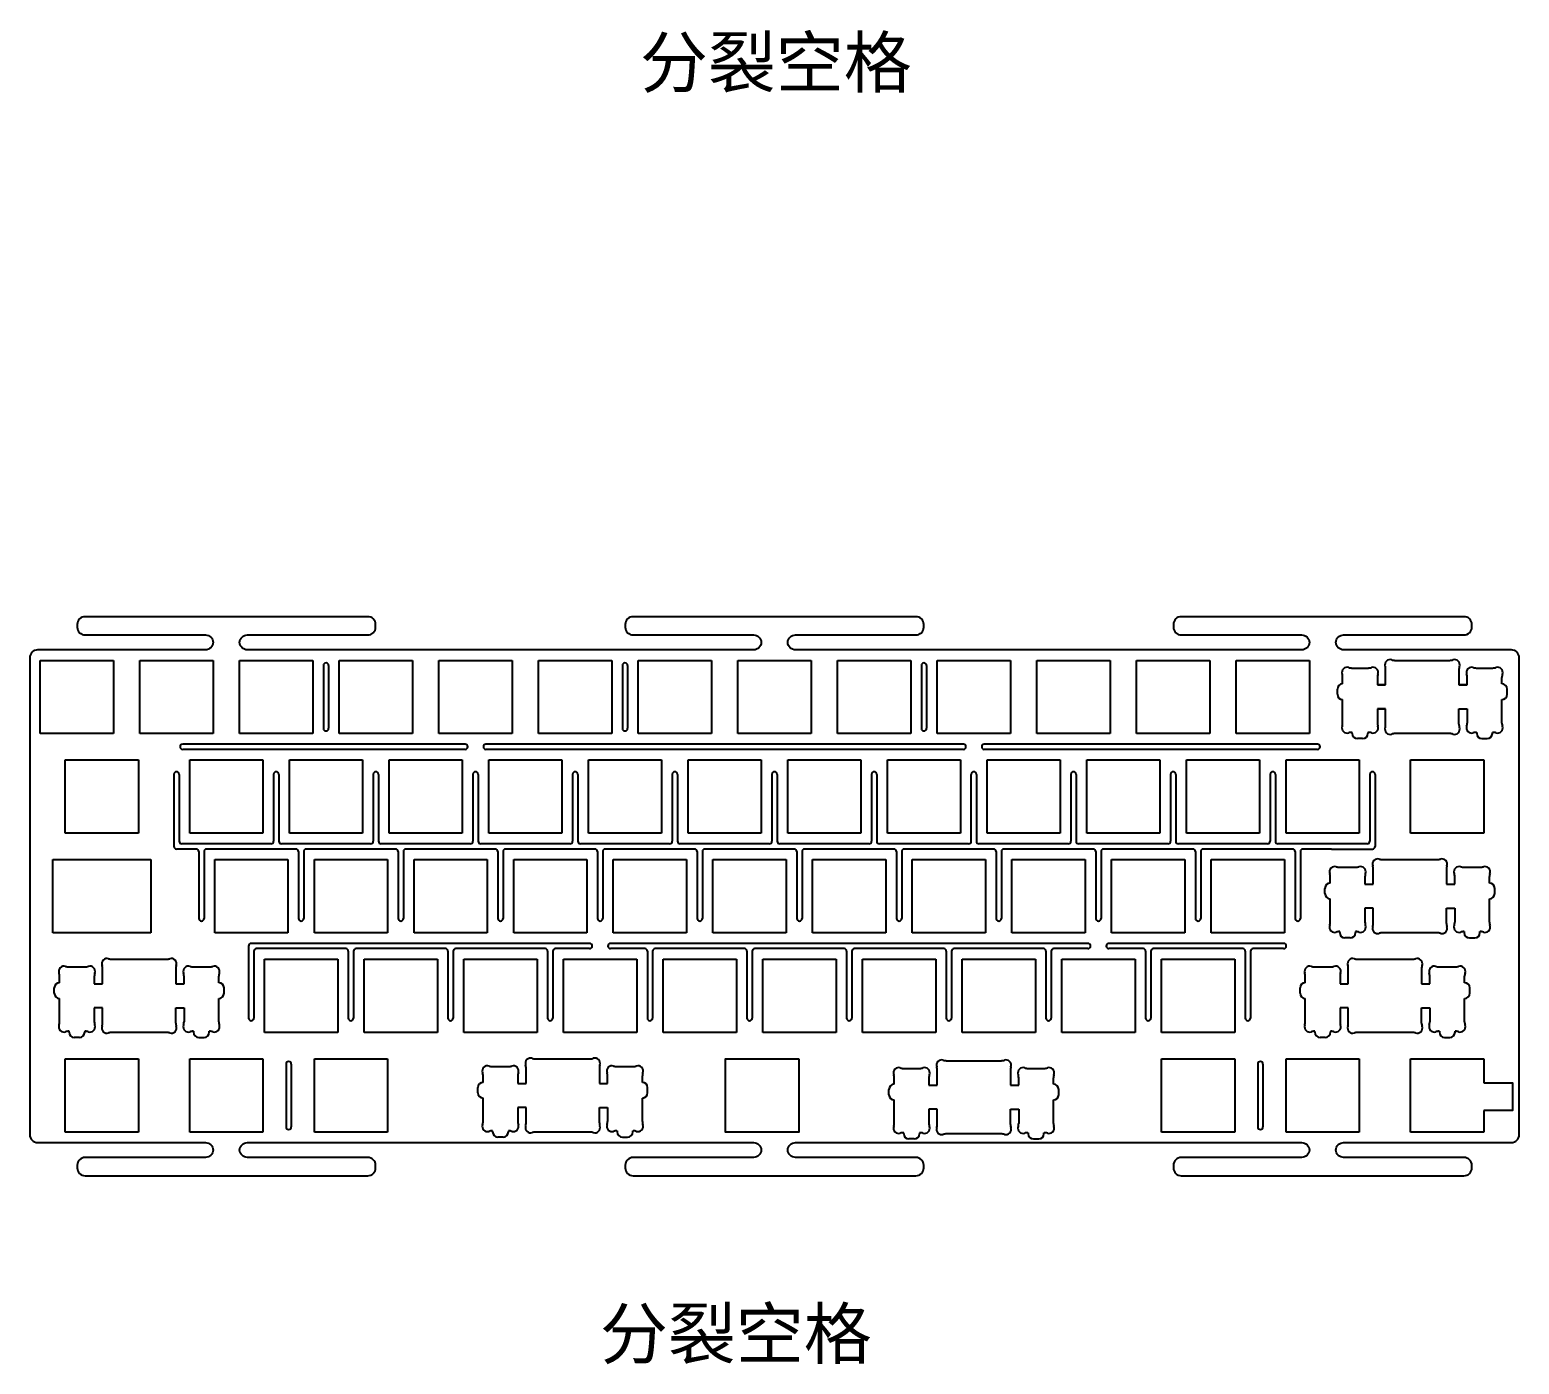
# Model space of a CAD drawing. Header units: millimetres. Extents: x 129 to 1846, y -253 to 443.
# Drawn here: x 574.4 to 859.1, y -223.2 to 31.9 of the extents above; entities that cross this region are included whole.
import ezdxf

# ---------------------------------------------------------------- set-up
doc = ezdxf.new("R2010")
doc.units = ezdxf.units.MM
doc.layers.add('BoardOutLine', color=6, linetype='Continuous', true_color=0xff00ff)
doc.layers.add('SUIT-00-06_PBL7', color=7, linetype='Continuous')
doc.layers.add('上壳', color=10, linetype='Continuous')

msp = doc.modelspace()

# ---------------------------------------------------------------- linework, layer by layer
at = {"color": 0}
for p, q in [((576.36, -88.64), (590.36, -88.64)), ((576.36, -102.64), (576.36, -88.64)), ((590.36, -88.64), (590.36, -102.64)), ((595.41, -88.64), (609.41, -88.64)), ((595.41, -102.64), (595.41, -88.64)), ((609.41, -88.64), (609.41, -102.64)), ((614.46, -88.64), (628.46, -88.64)), ((614.46, -102.64), (614.46, -88.64)), ((628.46, -88.64), (628.46, -102.64)), ((633.51, -88.64), (647.51, -88.64)), ((633.51, -102.64), (633.51, -88.64)), ((647.51, -88.64), (647.51, -102.64)), ((652.56, -88.64), (666.56, -88.64)), ((652.56, -102.64), (652.56, -88.64)), ((666.56, -88.64), (666.56, -102.64)), ((671.61, -88.64), (685.61, -88.64)), ((671.61, -102.64), (671.61, -88.64)), ((685.61, -88.64), (685.61, -102.64)), ((690.66, -88.64), (704.66, -88.64)), ((690.66, -102.64), (690.66, -88.64)), ((704.66, -88.64), (704.66, -102.64)), ((709.71, -88.64), (723.71, -88.64)), ((709.71, -102.64), (709.71, -88.64)), ((723.71, -88.64), (723.71, -102.64)), ((728.76, -88.64), (742.76, -88.64)), ((728.76, -102.64), (728.76, -88.64)), ((742.76, -88.64), (742.76, -102.64)), ((747.81, -88.64), (761.81, -88.64)), ((747.81, -102.64), (747.81, -88.64)), ((761.81, -88.64), (761.81, -102.64)), ((766.86, -88.64), (780.86, -88.64)), ((766.86, -102.64), (766.86, -88.64)), ((780.86, -88.64), (780.86, -102.64)), ((785.91, -88.64), (799.91, -88.64)), ((785.91, -102.64), (785.91, -88.64)), ((799.91, -88.64), (799.91, -102.64)), ((804.96, -88.64), (818.96, -88.64)), ((804.96, -102.64), (804.96, -88.64)), ((818.96, -88.64), (818.96, -102.64)), ((833.53, -93.34), (832.01, -93.34)), ((849.06, -93.34), (847.53, -93.34)), ((832.01, -97.94), (833.53, -97.94)), ((847.53, -97.94), (849.06, -97.94)), ((590.36, -102.64), (576.36, -102.64)), ((609.41, -102.64), (595.41, -102.64)), ((628.46, -102.64), (614.46, -102.64)), ((647.51, -102.64), (633.51, -102.64)), ((666.56, -102.64), (652.56, -102.64)), ((685.61, -102.64), (671.61, -102.64)), ((704.66, -102.64), (690.66, -102.64)), ((723.71, -102.64), (709.71, -102.64)), ((742.76, -102.64), (728.76, -102.64)), ((761.81, -102.64), (747.81, -102.64)), ((780.86, -102.64), (766.86, -102.64)), ((799.91, -102.64), (785.91, -102.64)), ((818.96, -102.64), (804.96, -102.64)), ((581.12, -107.69), (595.12, -107.69)), ((581.12, -121.69), (581.12, -107.69)), ((595.12, -107.69), (595.12, -121.69)), ((604.93, -107.69), (618.93, -107.69)), ((604.93, -121.69), (604.93, -107.69)), ((618.93, -107.69), (618.93, -121.69)), ((623.98, -107.69), (637.98, -107.69)), ((623.98, -121.69), (623.98, -107.69)), ((637.98, -107.69), (637.98, -121.69)), ((643.03, -107.69), (657.03, -107.69)), ((643.03, -121.69), (643.03, -107.69)), ((657.03, -107.69), (657.03, -121.69)), ((662.08, -107.69), (676.08, -107.69)), ((662.08, -121.69), (662.08, -107.69)), ((676.08, -107.69), (676.08, -121.69)), ((681.13, -107.69), (695.13, -107.69)), ((681.13, -121.69), (681.13, -107.69)), ((695.13, -107.69), (695.13, -121.69)), ((700.18, -107.69), (714.18, -107.69)), ((700.18, -121.69), (700.18, -107.69)), ((714.18, -107.69), (714.18, -121.69)), ((719.23, -107.69), (733.23, -107.69)), ((719.23, -121.69), (719.23, -107.69)), ((733.23, -107.69), (733.23, -121.69)), ((738.28, -107.69), (752.28, -107.69)), ((738.28, -121.69), (738.28, -107.69)), ((752.28, -107.69), (752.28, -121.69)), ((757.33, -107.69), (771.33, -107.69)), ((757.33, -121.69), (757.33, -107.69)), ((771.33, -107.69), (771.33, -121.69)), ((776.38, -107.69), (790.38, -107.69)), ((776.38, -121.69), (776.38, -107.69)), ((790.38, -107.69), (790.38, -121.69)), ((795.43, -107.69), (809.43, -107.69)), ((795.43, -121.69), (795.43, -107.69)), ((809.43, -107.69), (809.43, -121.69)), ((814.48, -107.69), (828.48, -107.69)), ((814.48, -121.69), (814.48, -107.69)), ((828.48, -107.69), (828.48, -121.69)), ((838.3, -107.69), (852.3, -107.69)), ((838.3, -121.69), (838.3, -107.69)), ((852.3, -107.69), (852.3, -121.69)), ((595.12, -121.69), (581.12, -121.69)), ((618.93, -121.69), (604.93, -121.69)), ((637.98, -121.69), (623.98, -121.69)), ((657.03, -121.69), (643.03, -121.69)), ((676.08, -121.69), (662.08, -121.69)), ((695.13, -121.69), (681.13, -121.69)), ((714.18, -121.69), (700.18, -121.69)), ((733.23, -121.69), (719.23, -121.69)), ((752.28, -121.69), (738.28, -121.69)), ((771.33, -121.69), (757.33, -121.69)), ((790.38, -121.69), (776.38, -121.69)), ((809.43, -121.69), (795.43, -121.69)), ((828.48, -121.69), (814.48, -121.69)), ((852.3, -121.69), (838.3, -121.69)), ((609.7, -126.74), (623.69, -126.74)), ((609.7, -140.74), (609.7, -126.74)), ((623.69, -126.74), (623.69, -140.74)), ((628.75, -126.74), (642.74, -126.74)), ((628.75, -140.74), (628.75, -126.74)), ((642.74, -126.74), (642.74, -140.74)), ((647.8, -126.74), (661.79, -126.74)), ((647.8, -140.74), (647.8, -126.74)), ((661.79, -126.74), (661.79, -140.74)), ((666.85, -126.74), (680.85, -126.74)), ((666.85, -140.74), (666.85, -126.74)), ((680.85, -126.74), (680.85, -140.74)), ((685.9, -126.74), (699.9, -126.74)), ((685.9, -140.74), (685.9, -126.74)), ((699.9, -126.74), (699.9, -140.74)), ((704.95, -126.74), (718.95, -126.74)), ((704.95, -140.74), (704.95, -126.74)), ((718.95, -126.74), (718.95, -140.74)), ((724, -126.74), (738, -126.74)), ((724, -140.74), (724, -126.74)), ((738, -126.74), (738, -140.74)), ((743.05, -126.74), (757.05, -126.74)), ((743.05, -140.74), (743.05, -126.74)), ((757.05, -126.74), (757.05, -140.74)), ((762.1, -126.74), (776.1, -126.74)), ((762.1, -140.74), (762.1, -126.74)), ((776.1, -126.74), (776.1, -140.74)), ((781.15, -126.74), (795.15, -126.74)), ((781.15, -140.74), (781.15, -126.74)), ((795.15, -126.74), (795.15, -140.74)), ((800.2, -126.74), (814.2, -126.74)), ((800.2, -140.74), (800.2, -126.74)), ((814.2, -126.74), (814.2, -140.74)), ((623.69, -140.74), (609.7, -140.74)), ((642.74, -140.74), (628.75, -140.74)), ((661.79, -140.74), (647.8, -140.74)), ((680.85, -140.74), (666.85, -140.74)), ((699.9, -140.74), (685.9, -140.74)), ((718.95, -140.74), (704.95, -140.74)), ((738, -140.74), (724, -140.74)), ((757.05, -140.74), (743.05, -140.74)), ((776.1, -140.74), (762.1, -140.74)), ((795.15, -140.74), (781.15, -140.74)), ((814.2, -140.74), (800.2, -140.74)), ((619.22, -145.79), (633.22, -145.79)), ((619.22, -159.79), (619.22, -145.79)), ((633.22, -145.79), (633.22, -159.79)), ((638.27, -145.79), (652.27, -145.79)), ((638.27, -159.79), (638.27, -145.79)), ((652.27, -145.79), (652.27, -159.79)), ((657.32, -145.79), (671.32, -145.79)), ((657.32, -159.79), (657.32, -145.79)), ((671.32, -145.79), (671.32, -159.79)), ((676.37, -145.79), (690.37, -145.79)), ((676.37, -159.79), (676.37, -145.79)), ((690.37, -145.79), (690.37, -159.79)), ((695.42, -145.79), (709.42, -145.79)), ((695.42, -159.79), (695.42, -145.79)), ((709.42, -145.79), (709.42, -159.79)), ((714.47, -145.79), (728.47, -145.79)), ((714.47, -159.79), (714.47, -145.79)), ((728.47, -145.79), (728.47, -159.79)), ((733.52, -145.79), (747.52, -145.79)), ((733.52, -159.79), (733.52, -145.79)), ((747.52, -145.79), (747.52, -159.79)), ((752.57, -145.79), (766.57, -145.79)), ((752.57, -159.79), (752.57, -145.79)), ((766.57, -145.79), (766.57, -159.79)), ((771.62, -145.79), (785.62, -145.79)), ((771.62, -159.79), (771.62, -145.79)), ((785.62, -145.79), (785.62, -159.79)), ((790.67, -145.79), (804.67, -145.79)), ((790.67, -159.79), (790.67, -145.79)), ((804.67, -145.79), (804.67, -159.79)), ((633.22, -159.79), (619.22, -159.79)), ((652.27, -159.79), (638.27, -159.79)), ((671.32, -159.79), (657.32, -159.79)), ((690.37, -159.79), (676.37, -159.79)), ((709.42, -159.79), (695.42, -159.79)), ((728.47, -159.79), (714.47, -159.79)), ((747.52, -159.79), (733.52, -159.79)), ((766.57, -159.79), (752.57, -159.79)), ((785.62, -159.79), (771.62, -159.79)), ((804.67, -159.79), (790.67, -159.79)), ((581.12, -164.84), (595.12, -164.84)), ((581.12, -178.84), (581.12, -164.84)), ((595.12, -164.84), (595.12, -178.84)), ((604.93, -164.84), (618.93, -164.84)), ((604.93, -178.84), (604.93, -164.84)), ((618.93, -164.84), (618.93, -178.84)), ((628.75, -164.84), (642.74, -164.84)), ((628.75, -178.84), (628.75, -164.84)), ((642.74, -164.84), (642.74, -178.84)), ((790.67, -164.84), (804.67, -164.84)), ((790.67, -178.84), (790.67, -164.84)), ((804.67, -164.84), (804.67, -178.84)), ((814.48, -164.84), (828.48, -164.84)), ((814.48, -178.84), (814.48, -164.84)), ((828.48, -164.84), (828.48, -178.84)), ((838.3, -178.84), (838.3, -164.84)), ((838.3, -164.84), (852.3, -164.84)), ((852.3, -164.84), (852.3, -169.4)), ((852.3, -174.71), (852.3, -178.84)), ((595.12, -178.84), (581.12, -178.84)), ((618.93, -178.84), (604.93, -178.84)), ((642.74, -178.84), (628.75, -178.84)), ((804.67, -178.84), (790.67, -178.84)), ((828.48, -178.84), (814.48, -178.84)), ((852.3, -178.84), (838.3, -178.84))]:
    msp.add_line(p, q, dxfattribs=at)
at = {"linetype": 'Continuous'}
msp.add_lwpolyline([(574.36, -133.74), (574.36, -178.84), (574.36, -179.34, 0.414214), (575.86, -180.84), (607.92, -180.84, -0.399638), (609.42, -182.27, -0.399638), (607.92, -183.69), (584.92, -183.69, 0.414214), (583.42, -185.19), (583.42, -185.69, 0.414214), (584.92, -187.19), (611.94, -187.19), (638.96, -187.19, 0.414214), (640.46, -185.69), (640.46, -185.19, 0.414214), (638.96, -183.69), (615.96, -183.69, -0.399638), (614.46, -182.27, -0.399638), (615.96, -180.84), (712.69, -180.84, -0.399638), (714.19, -182.27, -0.399638), (712.69, -183.69), (689.69, -183.69, 0.414214), (688.19, -185.19), (688.19, -185.69, 0.414214), (689.69, -187.19), (716.71, -187.19), (743.73, -187.19, 0.414214), (745.23, -185.69), (745.23, -185.19, 0.414214), (743.73, -183.69), (720.73, -183.69, -0.399638), (719.23, -182.27, -0.399638), (720.73, -180.84), (817.46, -180.84, -0.399638), (818.96, -182.27, -0.399638), (817.46, -183.69), (794.46, -183.69, 0.414214), (792.96, -185.19), (792.96, -185.69, 0.414214), (794.46, -187.19), (821.48, -187.19), (848.5, -187.19, 0.414214), (850, -185.69), (850, -185.19, 0.414214), (848.5, -183.69), (825.5, -183.69, -0.399638), (824, -182.27, -0.399638), (825.5, -180.84), (857.56, -180.84, 0.414214), (859.06, -179.34), (859.06, -133.74), (859.06, -88.14, 0.414214), (857.56, -86.64), (825.5, -86.64, -0.399638), (824, -85.22, -0.399638), (825.5, -83.79), (848.5, -83.79, 0.414214), (850, -82.29), (850, -81.79, 0.414214), (848.5, -80.29), (821.48, -80.29), (794.46, -80.29, 0.414214), (792.96, -81.79), (792.96, -82.29, 0.414214), (794.46, -83.79), (817.46, -83.79, -0.399638), (818.96, -85.22, -0.399638), (817.46, -86.64), (720.73, -86.64, -0.399638), (719.23, -85.22, -0.399638), (720.73, -83.79), (743.73, -83.79, 0.414214), (745.23, -82.29), (745.23, -81.79, 0.414214), (743.73, -80.29), (716.71, -80.29), (689.69, -80.29, 0.414214), (688.19, -81.79), (688.19, -82.29, 0.414214), (689.69, -83.79), (712.69, -83.79, -0.399638), (714.19, -85.22, -0.399638), (712.69, -86.64), (615.96, -86.64, -0.399638), (614.46, -85.22, -0.399638), (615.96, -83.79), (638.96, -83.79, 0.414214), (640.46, -82.29), (640.46, -81.79, 0.414214), (638.96, -80.29), (611.94, -80.29), (584.92, -80.29, 0.414214), (583.42, -81.79), (583.42, -82.29, 0.414214), (584.92, -83.79), (607.92, -83.79, -0.399638), (609.42, -85.22, -0.399638), (607.92, -86.64), (575.86, -86.64, 0.414214), (574.36, -88.14), (574.36, -88.64)], format="xyb", close=True, dxfattribs=at)
at = {"color": 0}
msp.add_lwpolyline([(721.33, -164.84), (721.33, -178.84), (707.33, -178.84), (707.33, -164.84)], close=True, dxfattribs=at)
msp.add_lwpolyline([(852.3, -169.4), (857.79, -169.4), (857.79, -174.71), (852.3, -174.71)])
at = {"layer": 'BoardOutLine'}
for p, q in [((630.48, -89.64), (630.48, -101.64)), ((631.48, -89.64), (631.48, -101.64)), ((687.63, -89.64), (687.63, -101.64)), ((688.63, -89.64), (688.63, -101.64)), ((744.78, -89.64), (744.78, -101.64)), ((745.78, -89.64), (745.78, -101.64)), ((623.34, -165.84), (623.34, -177.84)), ((624.34, -165.84), (624.34, -177.84)), ((809.08, -165.84), (809.08, -177.84)), ((810.08, -165.84), (810.08, -177.84))]:
    msp.add_line(p, q, dxfattribs=at)
for centre, start, end in [((630.98, -89.64), 0, 180), ((688.13, -89.64), 0, 180), ((745.28, -89.64), 0, 180), ((630.98, -101.64), 180, 0), ((688.13, -101.64), 180, 0), ((745.28, -101.64), 180, 0), ((623.84, -165.84), 0, 180), ((809.58, -165.84), 0, 180), ((623.84, -177.84), 180, 0), ((809.58, -177.84), 180, 0)]:
    msp.add_arc(centre, 0.5, start, end, dxfattribs=at)
at = {"layer": 'SUIT-00-06_PBL7', "color": 7, "linetype": 'Continuous'}
for p, q in [((578.74, -140.74), (578.74, -126.74)), ((578.74, -126.74), (597.5, -126.74)), ((597.5, -126.74), (597.5, -140.74)), ((597.5, -140.74), (578.74, -140.74))]:
    msp.add_line(p, q, dxfattribs=at)
at = {"layer": '上壳'}
for p, q in [((827.09, -90.11), (830.18, -90.11)), ((833.53, -93.34), (833.53, -90.42)), ((835.31, -88.64), (845.75, -88.64)), ((847.53, -90.42), (847.53, -93.34)), ((850.89, -90.11), (853.98, -90.11)), ((825.31, -93.14), (825.31, -91.89)), ((831.96, -91.89), (831.96, -93.34)), ((831.96, -93.34), (833.53, -93.34)), ((847.53, -93.34), (849.11, -93.34)), ((849.11, -93.34), (849.11, -91.89)), ((855.76, -93.14), (855.76, -91.89)), ((824.31, -95.14), (824.31, -94.14)), ((825.31, -100.63), (825.31, -96.14)), ((855.76, -100.63), (855.76, -96.14)), ((856.76, -95.14), (856.76, -94.14)), ((833.53, -97.94), (831.96, -97.94)), ((831.96, -97.94), (831.96, -100.63)), ((833.53, -100.86), (833.53, -97.94)), ((847.53, -100.86), (847.53, -97.94)), ((847.53, -97.94), (849.11, -97.94)), ((849.11, -97.94), (849.11, -100.63)), ((827.13, -102.41), (827.09, -102.41)), ((827.13, -102.61), (827.13, -102.41)), ((830.18, -102.41), (830.13, -102.41)), ((830.13, -102.41), (830.13, -102.61)), ((850.89, -102.41), (850.93, -102.41)), ((850.93, -102.41), (850.93, -102.61)), ((853.93, -102.61), (853.93, -102.41)), ((853.93, -102.41), (853.98, -102.41)), ((657.56, -104.67), (603.58, -104.67)), ((658.06, -105.17), (658.06, -105.17)), ((661.06, -105.17), (661.06, -105.17)), ((752.81, -104.67), (661.56, -104.67)), ((753.31, -105.17), (753.31, -105.17)), ((756.31, -105.17), (756.31, -105.17)), ((820.48, -104.67), (756.81, -104.67)), ((829.13, -103.61), (828.13, -103.61)), ((845.75, -102.64), (835.31, -102.64)), ((851.93, -103.61), (852.93, -103.61)), ((657.56, -105.67), (603.58, -105.67)), ((752.81, -105.67), (661.56, -105.67)), ((820.48, -105.67), (756.81, -105.67)), ((601.91, -110.44), (601.91, -124.22)), ((602.91, -110.44), (602.91, -123.22)), ((620.96, -110.44), (620.96, -123.22)), ((621.96, -110.44), (621.96, -123.22)), ((640.01, -110.44), (640.01, -123.22)), ((641.01, -110.44), (641.01, -123.22)), ((659.06, -110.44), (659.06, -123.22)), ((660.06, -110.44), (660.06, -123.22)), ((678.11, -110.44), (678.11, -123.22)), ((679.11, -110.44), (679.11, -123.22)), ((697.16, -110.44), (697.16, -123.22)), ((698.16, -110.44), (698.16, -123.22)), ((716.21, -110.44), (716.21, -123.22)), ((717.21, -110.44), (717.21, -123.22)), ((735.26, -110.44), (735.26, -123.22)), ((736.26, -110.44), (736.26, -123.22)), ((754.31, -123.22), (754.31, -110.44)), ((755.31, -110.44), (755.31, -123.22)), ((773.36, -110.44), (773.36, -123.22)), ((774.36, -110.44), (774.36, -123.22)), ((792.41, -110.44), (792.41, -123.22)), ((793.41, -110.44), (793.41, -123.22)), ((811.46, -110.44), (811.46, -123.22)), ((812.46, -110.44), (812.46, -123.22)), ((830.51, -110.44), (830.51, -123.22)), ((831.51, -110.44), (831.51, -124.22)), ((606.17, -124.72), (602.41, -124.72)), ((620.46, -123.72), (603.41, -123.72)), ((606.67, -125.22), (606.67, -137.99)), ((607.67, -125.22), (607.67, -137.99)), ((625.22, -124.72), (608.17, -124.72)), ((639.51, -123.72), (622.46, -123.72)), ((625.72, -125.22), (625.72, -137.99)), ((626.72, -125.22), (626.72, -137.99)), ((644.27, -124.72), (627.22, -124.72)), ((658.56, -123.72), (641.51, -123.72)), ((644.77, -125.22), (644.77, -137.99)), ((645.77, -125.22), (645.77, -137.99)), ((663.32, -124.72), (646.27, -124.72)), ((677.61, -123.72), (660.56, -123.72)), ((663.82, -125.22), (663.82, -137.99)), ((664.82, -125.22), (664.82, -137.99)), ((682.37, -124.72), (665.32, -124.72)), ((696.66, -123.72), (679.61, -123.72)), ((682.87, -125.22), (682.87, -137.99)), ((683.87, -125.22), (683.87, -137.99)), ((701.42, -124.72), (684.37, -124.72)), ((715.71, -123.72), (698.66, -123.72)), ((701.92, -125.22), (701.92, -137.99)), ((702.92, -125.22), (702.92, -137.99)), ((720.47, -124.72), (703.42, -124.72)), ((734.76, -123.72), (717.71, -123.72)), ((720.97, -125.22), (720.97, -137.99)), ((721.97, -125.22), (721.97, -137.99)), ((739.52, -124.72), (722.47, -124.72)), ((753.81, -123.72), (736.76, -123.72)), ((740.02, -125.22), (740.02, -137.99)), ((741.02, -125.22), (741.02, -137.99)), ((758.57, -124.72), (741.52, -124.72)), ((772.86, -123.72), (755.81, -123.72)), ((759.07, -125.22), (759.07, -137.99)), ((760.07, -125.22), (760.07, -137.99)), ((777.62, -124.72), (760.57, -124.72)), ((791.91, -123.72), (774.86, -123.72)), ((778.12, -125.22), (778.12, -137.99)), ((779.12, -125.22), (779.12, -137.99)), ((796.67, -124.72), (779.62, -124.72)), ((810.96, -123.72), (793.91, -123.72)), ((797.17, -125.22), (797.17, -137.99)), ((798.17, -125.22), (798.17, -137.99)), ((815.72, -124.72), (798.67, -124.72)), ((830.01, -123.72), (812.96, -123.72)), ((816.22, -125.22), (816.22, -137.99)), ((817.22, -125.22), (817.22, -137.99)), ((823.16, -124.72), (817.72, -124.72)), ((823.16, -124.72), (824.4, -124.72)), ((824.4, -124.72), (831.01, -124.72)), ((831.01, -124.72), (831.01, -124.72)), ((832.93, -126.74), (843.37, -126.74)), ((822.93, -131.24), (822.93, -129.99)), ((824.71, -128.21), (827.8, -128.21)), ((829.58, -129.99), (829.58, -131.44)), ((831.15, -131.44), (831.15, -128.52)), ((845.15, -128.52), (845.15, -131.44)), ((846.73, -131.44), (846.73, -129.99)), ((848.51, -128.21), (851.6, -128.21)), ((853.38, -131.24), (853.38, -129.99)), ((821.93, -133.24), (821.93, -132.24)), ((829.58, -131.44), (831.15, -131.44)), ((845.15, -131.44), (846.73, -131.44)), ((854.38, -133.24), (854.38, -132.24)), ((822.93, -138.73), (822.93, -134.24)), ((831.15, -136.04), (829.58, -136.04)), ((829.58, -136.04), (829.58, -138.73)), ((831.15, -138.96), (831.15, -136.04)), ((845.15, -138.96), (845.15, -136.04)), ((845.15, -136.04), (846.73, -136.04)), ((846.73, -136.04), (846.73, -138.73)), ((853.38, -138.73), (853.38, -134.24)), ((824.75, -140.51), (824.71, -140.51)), ((824.75, -140.71), (824.75, -140.51)), ((826.75, -141.71), (825.75, -141.71)), ((827.8, -140.51), (827.75, -140.51)), ((827.75, -140.51), (827.75, -140.71)), ((843.37, -140.74), (832.93, -140.74)), ((848.51, -140.51), (848.55, -140.51)), ((848.55, -140.51), (848.55, -140.71)), ((849.55, -141.71), (850.55, -141.71)), ((851.55, -140.71), (851.55, -140.51)), ((851.55, -140.51), (851.6, -140.51)), ((616.19, -143.27), (616.19, -157.04)), ((681.37, -142.77), (616.69, -142.77)), ((617.19, -144.27), (617.19, -157.04)), ((634.74, -143.77), (617.69, -143.77)), ((635.24, -144.27), (635.24, -157.04)), ((636.24, -144.27), (636.24, -157.04)), ((653.79, -143.77), (636.74, -143.77)), ((654.29, -144.27), (654.29, -157.04)), ((655.29, -144.27), (655.29, -157.04)), ((672.84, -143.77), (655.79, -143.77)), ((673.34, -144.27), (673.34, -157.04)), ((674.34, -144.27), (674.34, -157.04)), ((681.37, -143.77), (674.84, -143.77)), ((681.87, -143.27), (681.87, -143.27)), ((684.87, -143.27), (684.87, -143.27)), ((776.62, -142.77), (685.37, -142.77)), ((691.9, -143.77), (685.37, -143.77)), ((692.4, -144.27), (692.4, -157.04)), ((693.4, -144.27), (693.4, -157.04)), ((710.95, -143.77), (693.9, -143.77)), ((711.45, -144.27), (711.45, -157.04)), ((712.45, -144.27), (712.45, -157.04)), ((730, -143.77), (712.95, -143.77)), ((730.5, -144.27), (730.5, -157.04)), ((731.5, -144.27), (731.5, -157.04)), ((749.05, -143.77), (732, -143.77)), ((749.55, -144.27), (749.55, -157.04)), ((750.55, -144.27), (750.55, -157.04)), ((768.1, -143.77), (751.05, -143.77)), ((768.6, -144.27), (768.6, -157.04)), ((769.6, -144.27), (769.6, -157.04)), ((776.62, -143.77), (770.1, -143.77)), ((777.12, -143.27), (777.12, -143.27)), ((780.12, -143.27), (780.12, -143.27)), ((814.03, -142.77), (780.62, -142.77)), ((787.15, -143.77), (780.62, -143.77)), ((787.65, -144.27), (787.65, -157.04)), ((788.65, -144.27), (788.65, -157.04)), ((806.2, -143.77), (789.15, -143.77)), ((806.7, -144.27), (806.7, -157.04)), ((807.7, -144.27), (807.7, -157.04)), ((814.03, -143.77), (808.2, -143.77)), ((581.82, -147.26), (584.91, -147.26)), ((588.26, -150.49), (588.26, -147.57)), ((590.04, -145.79), (600.48, -145.79)), ((602.26, -147.57), (602.26, -150.49)), ((605.62, -147.26), (608.71, -147.26)), ((819.94, -147.26), (823.03, -147.26)), ((826.39, -150.49), (826.39, -147.57)), ((828.17, -145.79), (838.61, -145.79)), ((840.39, -147.57), (840.39, -150.49)), ((843.74, -147.26), (846.83, -147.26)), ((580.04, -150.29), (580.04, -149.04)), ((586.69, -149.04), (586.69, -150.49)), ((586.69, -150.49), (588.26, -150.49)), ((602.26, -150.49), (603.84, -150.49)), ((603.84, -150.49), (603.84, -149.04)), ((610.49, -150.29), (610.49, -149.04)), ((818.16, -150.29), (818.16, -149.04)), ((824.81, -149.04), (824.81, -150.49)), ((824.81, -150.49), (826.39, -150.49)), ((840.39, -150.49), (841.96, -150.49)), ((841.96, -150.49), (841.96, -149.04)), ((848.61, -150.29), (848.61, -149.04)), ((579.04, -152.29), (579.04, -151.29)), ((580.04, -157.78), (580.04, -153.29)), ((610.49, -157.78), (610.49, -153.29)), ((611.49, -152.29), (611.49, -151.29)), ((817.16, -152.29), (817.16, -151.29)), ((818.16, -157.78), (818.16, -153.29)), ((848.61, -157.78), (848.61, -153.29)), ((849.61, -152.29), (849.61, -151.29)), ((588.26, -155.09), (586.69, -155.09)), ((586.69, -155.09), (586.69, -157.78)), ((588.26, -158.01), (588.26, -155.09)), ((602.26, -158.01), (602.26, -155.09)), ((602.26, -155.09), (603.84, -155.09)), ((603.84, -155.09), (603.84, -157.78)), ((826.39, -155.09), (824.81, -155.09)), ((824.81, -155.09), (824.81, -157.78)), ((826.39, -158.01), (826.39, -155.09)), ((840.39, -158.01), (840.39, -155.09)), ((840.39, -155.09), (841.96, -155.09)), ((841.96, -155.09), (841.96, -157.78)), ((581.86, -159.56), (581.82, -159.56)), ((581.86, -159.76), (581.86, -159.56)), ((583.86, -160.76), (582.86, -160.76)), ((584.91, -159.56), (584.86, -159.56)), ((584.86, -159.56), (584.86, -159.76)), ((600.48, -159.79), (590.04, -159.79)), ((605.62, -159.56), (605.66, -159.56)), ((605.66, -159.56), (605.66, -159.76)), ((606.66, -160.76), (607.66, -160.76)), ((608.66, -159.76), (608.66, -159.56)), ((608.66, -159.56), (608.71, -159.56)), ((819.99, -159.56), (819.94, -159.56)), ((819.99, -159.76), (819.99, -159.56)), ((821.99, -160.76), (820.99, -160.76)), ((823.03, -159.56), (822.99, -159.56)), ((822.99, -159.56), (822.99, -159.76)), ((838.61, -159.79), (828.17, -159.79)), ((843.74, -159.56), (843.79, -159.56)), ((843.79, -159.56), (843.79, -159.76)), ((844.79, -160.76), (845.79, -160.76)), ((846.79, -159.76), (846.79, -159.56)), ((846.79, -159.56), (846.83, -159.56)), ((671.01, -164.84), (681.45, -164.84)), ((662.78, -166.31), (665.87, -166.31)), ((669.23, -169.54), (669.23, -166.62)), ((683.23, -166.62), (683.23, -169.54)), ((686.58, -166.31), (689.67, -166.31)), ((741.36, -166.66), (744.45, -166.66)), ((747.81, -169.89), (747.81, -166.97)), ((749.59, -165.19), (760.03, -165.19)), ((761.81, -166.97), (761.81, -169.89)), ((765.16, -166.66), (768.25, -166.66)), ((660, -171.34), (660, -170.34)), ((661, -169.34), (661, -168.09)), ((667.65, -168.09), (667.65, -169.54)), ((667.65, -169.54), (669.23, -169.54)), ((683.23, -169.54), (684.8, -169.54)), ((684.8, -169.54), (684.8, -168.09)), ((691.45, -169.34), (691.45, -168.09)), ((692.45, -171.34), (692.45, -170.34)), ((738.58, -171.69), (738.58, -170.69)), ((739.58, -169.69), (739.58, -168.44)), ((746.23, -168.44), (746.23, -169.89)), ((746.23, -169.89), (747.81, -169.89)), ((761.81, -169.89), (763.38, -169.89)), ((763.38, -169.89), (763.38, -168.44)), ((770.03, -169.69), (770.03, -168.44)), ((771.03, -171.69), (771.03, -170.69)), ((661, -176.83), (661, -172.34)), ((691.45, -176.83), (691.45, -172.34)), ((739.58, -177.18), (739.58, -172.69)), ((770.03, -177.18), (770.03, -172.69)), ((669.23, -174.14), (667.65, -174.14)), ((667.65, -174.14), (667.65, -176.83)), ((669.23, -177.06), (669.23, -174.14)), ((683.23, -177.06), (683.23, -174.14)), ((683.23, -174.14), (684.8, -174.14)), ((684.8, -174.14), (684.8, -176.83)), ((747.81, -174.49), (746.23, -174.49)), ((746.23, -174.49), (746.23, -177.18)), ((747.81, -177.41), (747.81, -174.49)), ((761.81, -177.41), (761.81, -174.49)), ((761.81, -174.49), (763.38, -174.49)), ((763.38, -174.49), (763.38, -177.18)), ((662.83, -178.61), (662.78, -178.61)), ((662.83, -178.81), (662.83, -178.61)), ((665.87, -178.61), (665.83, -178.61)), ((665.83, -178.61), (665.83, -178.81)), ((681.45, -178.84), (671.01, -178.84)), ((686.58, -178.61), (686.63, -178.61)), ((686.63, -178.61), (686.63, -178.81)), ((689.63, -178.81), (689.63, -178.61)), ((689.63, -178.61), (689.67, -178.61)), ((741.41, -178.96), (741.36, -178.96)), ((741.41, -179.16), (741.41, -178.96)), ((744.45, -178.96), (744.41, -178.96)), ((744.41, -178.96), (744.41, -179.16)), ((760.03, -179.19), (749.59, -179.19)), ((765.16, -178.96), (765.21, -178.96)), ((765.21, -178.96), (765.21, -179.16)), ((768.21, -179.16), (768.21, -178.96)), ((768.21, -178.96), (768.25, -178.96)), ((664.83, -179.81), (663.83, -179.81)), ((687.63, -179.81), (688.63, -179.81)), ((743.41, -180.16), (742.41, -180.16)), ((766.21, -180.16), (767.21, -180.16))]:
    msp.add_line(p, q, dxfattribs=at)
for centre, radius, start, end in [((826.16, -90.97), 1, 72.0237, 197.9763), ((827.09, -88.11), 2, 252.0237, 270), ((830.18, -88.11), 2, 270, 287.9763), ((831.1, -90.97), 1, 342.0237, 107.9763), ((834.39, -89.5), 1, 72.0237, 197.9763), ((831.53, -90.42), 2, 360, 17.9763), ((835.31, -86.64), 2, 252.0237, 270), ((845.75, -86.64), 2, 270, 287.9763), ((846.68, -89.5), 1, 342.0237, 107.9763), ((849.53, -90.42), 2, 162.0237, 180), ((849.96, -90.97), 1, 72.0237, 197.9763), ((850.89, -88.11), 2, 252.0237, 270), ((853.98, -88.11), 2, 270, 287.9763), ((854.9, -90.97), 1, 342.0237, 107.9763), ((825.31, -94.14), 1, 90, 180), ((823.31, -91.89), 2, 0, 17.9763), ((833.96, -91.89), 2, 162.0237, 180), ((847.11, -91.89), 2, 0, 17.9763), ((857.76, -91.89), 2, 162.0237, 180), ((855.76, -94.14), 1, 0, 90), ((825.31, -95.14), 1, 180, 270), ((855.76, -95.14), 1, 270, 360), ((826.16, -101.56), 1, 162.0237, 287.9763), ((823.31, -100.63), 2, 342.0237, 360), ((827.09, -104.41), 2, 90, 107.9763), ((830.18, -104.41), 2, 72.0237, 90), ((831.1, -101.56), 1, 252.0237, 17.9763), ((833.96, -100.63), 2, 180, 197.9763), ((834.39, -101.79), 1, 162.0237, 287.9763), ((831.53, -100.86), 2, 342.0237, 360), ((846.68, -101.79), 1, 252.0237, 17.9763), ((849.53, -100.86), 2, 180, 197.9763), ((849.96, -101.56), 1, 162.0237, 287.9763), ((847.11, -100.63), 2, 342.0237, 0), ((850.89, -104.41), 2, 90, 107.9763), ((853.98, -104.41), 2, 72.0237, 90), ((854.9, -101.56), 1, 252.0237, 17.9763), ((857.76, -100.63), 2, 180, 197.9763), ((603.58, -105.17), 0.5, 90, 270), ((657.56, -105.17), 0.5, 270, 89.7719), ((661.56, -105.17), 0.5, 90, 269.8631), ((752.81, -105.17), 0.5, 270, 89.7719), ((756.81, -105.17), 0.5, 90, 269.8631), ((820.48, -105.17), 0.5, 270, 90), ((828.13, -102.61), 1, 180, 270), ((829.13, -102.61), 1, 270, 0), ((835.31, -104.64), 2, 90, 107.9763), ((845.75, -104.64), 2, 72.0237, 90), ((851.93, -102.61), 1, 180, 270), ((852.93, -102.61), 1, 270, 0), ((602.41, -110.44), 0.5, 0, 180), ((621.46, -110.44), 0.5, 0, 180), ((640.51, -110.44), 0.5, 0, 180), ((659.56, -110.44), 0.5, 0, 180), ((678.61, -110.44), 0.5, 0, 180), ((697.66, -110.44), 0.5, 0, 180), ((716.71, -110.44), 0.5, 0, 180), ((735.76, -110.44), 0.5, 0, 180), ((754.81, -110.44), 0.5, 0, 180), ((773.86, -110.44), 0.5, 0, 180), ((792.91, -110.44), 0.5, 0, 180), ((811.96, -110.44), 0.5, 0, 180), ((831.01, -110.44), 0.5, 0, 180), ((602.41, -124.22), 0.5, 180, 270), ((603.41, -123.22), 0.5, 180, 270), ((606.17, -125.22), 0.5, 0, 90), ((608.17, -125.22), 0.5, 90, 180), ((620.46, -123.22), 0.5, 270, 0), ((622.46, -123.22), 0.5, 180, 270), ((625.22, -125.22), 0.5, 0, 90), ((627.22, -125.22), 0.5, 90, 180), ((639.51, -123.22), 0.5, 270, 0), ((641.51, -123.22), 0.5, 180, 270), ((644.27, -125.22), 0.5, 0, 90), ((646.27, -125.22), 0.5, 90, 180), ((658.56, -123.22), 0.5, 270, 0), ((660.56, -123.22), 0.5, 180, 270), ((663.32, -125.22), 0.5, 0, 90), ((665.32, -125.22), 0.5, 90, 180), ((677.61, -123.22), 0.5, 270, 0), ((679.61, -123.22), 0.5, 180, 270), ((682.37, -125.22), 0.5, 0, 90), ((684.37, -125.22), 0.5, 90, 180), ((696.66, -123.22), 0.5, 270, 0), ((698.66, -123.22), 0.5, 180, 270), ((701.42, -125.22), 0.5, 0, 90), ((703.42, -125.22), 0.5, 90, 180), ((715.71, -123.22), 0.5, 270, 0), ((717.71, -123.22), 0.5, 180, 270), ((720.47, -125.22), 0.5, 0, 90), ((722.47, -125.22), 0.5, 90, 180), ((734.76, -123.22), 0.5, 270, 0), ((736.76, -123.22), 0.5, 180, 270), ((739.52, -125.22), 0.5, 0, 90), ((741.52, -125.22), 0.5, 90, 180), ((753.81, -123.22), 0.5, 270, 0), ((755.81, -123.22), 0.5, 180, 270), ((758.57, -125.22), 0.5, 0, 90), ((760.57, -125.22), 0.5, 90, 180), ((772.86, -123.22), 0.5, 270, 0), ((774.86, -123.22), 0.5, 180, 270), ((777.62, -125.22), 0.5, 0, 90), ((779.62, -125.22), 0.5, 90, 180), ((791.91, -123.22), 0.5, 270, 0), ((793.91, -123.22), 0.5, 180, 270), ((796.67, -125.22), 0.5, 0, 90), ((798.67, -125.22), 0.5, 90, 180), ((810.96, -123.22), 0.5, 270, 0), ((812.96, -123.22), 0.5, 180, 270), ((815.72, -125.22), 0.5, 0, 90), ((817.72, -125.22), 0.5, 90, 180), ((826.24, -126.49), 3.55, 150.0908, 150.1264), ((826.24, -126.49), 3.55, 29.8736, 29.9092), ((830.01, -123.22), 0.5, 270, 0), ((831.01, -125.72), 1, 90, 90), ((831.01, -124.22), 0.5, 270, 0), ((823.78, -129.07), 1, 72.0237, 197.9763), ((824.71, -126.21), 2, 252.0237, 270), ((827.8, -126.21), 2, 270, 287.9763), ((828.72, -129.07), 1, 342.0237, 107.9763), ((832, -127.6), 1, 72.0237, 197.9763), ((829.15, -128.52), 2, 360, 17.9763), ((832.93, -124.74), 2, 252.0237, 270), ((843.37, -124.74), 2, 270, 287.9763), ((844.3, -127.6), 1, 342.0237, 107.9763), ((847.15, -128.52), 2, 162.0237, 180), ((847.58, -129.07), 1, 72.0237, 197.9763), ((848.51, -126.21), 2, 252.0237, 270), ((851.6, -126.21), 2, 270, 287.9763), ((852.52, -129.07), 1, 342.0237, 107.9763), ((820.93, -129.99), 2, 0, 17.9763), ((831.58, -129.99), 2, 162.0237, 180), ((844.73, -129.99), 2, 0, 17.9763), ((855.38, -129.99), 2, 162.0237, 180), ((822.93, -132.24), 1, 90, 180), ((822.93, -133.24), 1, 180, 270), ((853.38, -132.24), 1, 0, 90), ((853.38, -133.24), 1, 270, 360), ((607.17, -137.99), 0.5, 180, 0), ((626.22, -137.99), 0.5, 180, 0), ((645.27, -137.99), 0.5, 180, 0), ((664.32, -137.99), 0.5, 180, 0), ((683.37, -137.99), 0.5, 180, 0), ((702.42, -137.99), 0.5, 180, 0), ((721.47, -137.99), 0.5, 180, 0), ((740.52, -137.99), 0.5, 180, 0), ((759.57, -137.99), 0.5, 180, 0), ((778.62, -137.99), 0.5, 180, 0), ((797.67, -137.99), 0.5, 180, 0), ((816.72, -137.99), 0.5, 180, 0), ((823.78, -139.66), 1, 162.0237, 287.9763), ((820.93, -138.73), 2, 342.0237, 360), ((828.72, -139.66), 1, 252.0237, 17.9763), ((831.58, -138.73), 2, 180, 197.9763), ((829.15, -138.96), 2, 342.0237, 360), ((847.15, -138.96), 2, 180, 197.9763), ((847.58, -139.66), 1, 162.0237, 287.9763), ((844.73, -138.73), 2, 342.0237, 0), ((852.52, -139.66), 1, 252.0237, 17.9763), ((855.38, -138.73), 2, 180, 197.9763), ((824.71, -142.51), 2, 90, 107.9763), ((825.75, -140.71), 1, 180, 270), ((826.75, -140.71), 1, 270, 0), ((827.8, -142.51), 2, 72.0237, 90), ((832, -139.89), 1, 162.0237, 287.9763), ((832.93, -142.74), 2, 90, 107.9763), ((843.37, -142.74), 2, 72.0237, 90), ((844.3, -139.89), 1, 252.0237, 17.9763), ((848.51, -142.51), 2, 90, 107.9763), ((849.55, -140.71), 1, 180, 270), ((850.55, -140.71), 1, 270, 0), ((851.6, -142.51), 2, 72.0237, 90), ((616.69, -143.27), 0.5, 90, 180), ((617.69, -144.27), 0.5, 90, 180), ((634.74, -144.27), 0.5, 0, 90), ((636.74, -144.27), 0.5, 90, 180), ((653.79, -144.27), 0.5, 0, 90), ((655.79, -144.27), 0.5, 90, 180), ((672.84, -144.27), 0.5, 0, 90), ((674.84, -144.27), 0.5, 90, 180), ((681.37, -143.27), 0.5, 270, 89.7719), ((685.37, -143.27), 0.5, 90, 269.8631), ((691.9, -144.27), 0.5, 0, 90), ((693.9, -144.27), 0.5, 90, 180), ((710.95, -144.27), 0.5, 0, 90), ((712.95, -144.27), 0.5, 90, 180), ((730, -144.27), 0.5, 0, 90), ((732, -144.27), 0.5, 90, 180), ((749.05, -144.27), 0.5, 0, 90), ((751.05, -144.27), 0.5, 90, 180), ((768.1, -144.27), 0.5, 0, 90), ((770.1, -144.27), 0.5, 90, 180), ((776.62, -143.27), 0.5, 270, 89.7719), ((780.62, -143.27), 0.5, 90, 269.8631), ((787.15, -144.27), 0.5, 0, 90), ((789.15, -144.27), 0.5, 90, 180), ((806.2, -144.27), 0.5, 0, 90), ((808.2, -144.27), 0.5, 90, 180), ((814.03, -143.27), 0.5, 270, 90), ((580.89, -148.12), 1, 72.0237, 197.9763), ((581.82, -145.26), 2, 252.0237, 270), ((584.91, -145.26), 2, 270, 287.9763), ((585.84, -148.12), 1, 342.0237, 107.9763), ((589.12, -146.65), 1, 72.0237, 197.9763), ((586.26, -147.57), 2, 360, 17.9763), ((590.04, -143.79), 2, 252.0237, 270), ((600.48, -143.79), 2, 270, 287.9763), ((601.41, -146.65), 1, 342.0237, 107.9763), ((604.26, -147.57), 2, 162.0237, 180), ((604.69, -148.12), 1, 72.0237, 197.9763), ((605.62, -145.26), 2, 252.0237, 270), ((608.71, -145.26), 2, 270, 287.9763), ((609.64, -148.12), 1, 342.0237, 107.9763), ((819.02, -148.12), 1, 72.0237, 197.9763), ((819.94, -145.26), 2, 252.0237, 270), ((823.03, -145.26), 2, 270, 287.9763), ((823.96, -148.12), 1, 342.0237, 107.9763), ((827.24, -146.65), 1, 72.0237, 197.9763), ((824.39, -147.57), 2, 360, 17.9763), ((828.17, -143.79), 2, 252.0237, 270), ((838.61, -143.79), 2, 270, 287.9763), ((839.54, -146.65), 1, 342.0237, 107.9763), ((842.39, -147.57), 2, 162.0237, 180), ((842.82, -148.12), 1, 72.0237, 197.9763), ((843.74, -145.26), 2, 252.0237, 270), ((846.83, -145.26), 2, 270, 287.9763), ((847.76, -148.12), 1, 342.0237, 107.9763), ((580.04, -151.29), 1, 90, 180), ((578.04, -149.04), 2, 0, 17.9763), ((588.69, -149.04), 2, 162.0237, 180), ((601.84, -149.04), 2, 0, 17.9763), ((612.49, -149.04), 2, 162.0237, 180), ((610.49, -151.29), 1, 0, 90), ((818.16, -151.29), 1, 90, 180), ((816.16, -149.04), 2, 0, 17.9763), ((826.81, -149.04), 2, 162.0237, 180), ((839.96, -149.04), 2, 0, 17.9763), ((850.61, -149.04), 2, 162.0237, 180), ((848.61, -151.29), 1, 0, 90), ((580.04, -152.29), 1, 180, 270), ((610.49, -152.29), 1, 270, 360), ((818.16, -152.29), 1, 180, 270), ((848.61, -152.29), 1, 270, 360), ((580.89, -158.71), 1, 162.0237, 287.9763), ((578.04, -157.78), 2, 342.0237, 360), ((585.84, -158.71), 1, 252.0237, 17.9763), ((588.69, -157.78), 2, 180, 197.9763), ((589.12, -158.94), 1, 162.0237, 287.9763), ((586.26, -158.01), 2, 342.0237, 360), ((601.41, -158.94), 1, 252.0237, 17.9763), ((604.26, -158.01), 2, 180, 197.9763), ((604.69, -158.71), 1, 162.0237, 287.9763), ((601.84, -157.78), 2, 342.0237, 0), ((609.64, -158.71), 1, 252.0237, 17.9763), ((612.49, -157.78), 2, 180, 197.9763), ((616.69, -157.04), 0.5, 180, 0), ((635.74, -157.04), 0.5, 180, 0), ((654.79, -157.04), 0.5, 180, 0), ((673.84, -157.04), 0.5, 180, 0), ((692.9, -157.04), 0.5, 180, 0), ((711.95, -157.04), 0.5, 180, 0), ((731, -157.04), 0.5, 180, 0), ((750.05, -157.04), 0.5, 180, 0), ((769.1, -157.04), 0.5, 180, 0), ((788.15, -157.04), 0.5, 180, 0), ((807.2, -157.04), 0.5, 180, 0), ((819.02, -158.71), 1, 162.0237, 287.9763), ((816.16, -157.78), 2, 342.0237, 360), ((823.96, -158.71), 1, 252.0237, 17.9763), ((826.81, -157.78), 2, 180, 197.9763), ((827.24, -158.94), 1, 162.0237, 287.9763), ((824.39, -158.01), 2, 342.0237, 360), ((839.54, -158.94), 1, 252.0237, 17.9763), ((842.39, -158.01), 2, 180, 197.9763), ((842.82, -158.71), 1, 162.0237, 287.9763), ((839.96, -157.78), 2, 342.0237, 0), ((847.76, -158.71), 1, 252.0237, 17.9763), ((850.61, -157.78), 2, 180, 197.9763), ((581.82, -161.56), 2, 90, 107.9763), ((582.86, -159.76), 1, 180, 270), ((583.86, -159.76), 1, 270, 0), ((584.91, -161.56), 2, 72.0237, 90), ((590.04, -161.79), 2, 90, 107.9763), ((600.48, -161.79), 2, 72.0237, 90), ((605.62, -161.56), 2, 90, 107.9763), ((606.66, -159.76), 1, 180, 270), ((607.66, -159.76), 1, 270, 0), ((608.71, -161.56), 2, 72.0237, 90), ((819.94, -161.56), 2, 90, 107.9763), ((820.99, -159.76), 1, 180, 270), ((821.99, -159.76), 1, 270, 0), ((823.03, -161.56), 2, 72.0237, 90), ((828.17, -161.79), 2, 90, 107.9763), ((838.61, -161.79), 2, 72.0237, 90), ((843.74, -161.56), 2, 90, 107.9763), ((844.79, -159.76), 1, 180, 270), ((845.79, -159.76), 1, 270, 0), ((846.83, -161.56), 2, 72.0237, 90), ((670.08, -165.69), 1, 72.0237, 197.9763), ((671.01, -162.84), 2, 252.0237, 270), ((681.45, -162.84), 2, 270, 287.9763), ((682.37, -165.69), 1, 342.0237, 107.9763), ((748.66, -166.04), 1, 72.0237, 197.9763), ((749.59, -163.19), 2, 252.0237, 270), ((760.03, -163.19), 2, 270, 287.9763), ((760.95, -166.04), 1, 342.0237, 107.9763), ((661.85, -167.16), 1, 72.0237, 197.9763), ((659, -168.09), 2, 0, 17.9763), ((662.78, -164.31), 2, 252.0237, 270), ((665.87, -164.31), 2, 270, 287.9763), ((666.8, -167.16), 1, 342.0237, 107.9763), ((669.65, -168.09), 2, 162.0237, 180), ((667.23, -166.62), 2, 360, 17.9763), ((685.23, -166.62), 2, 162.0237, 180), ((685.65, -167.16), 1, 72.0237, 197.9763), ((682.8, -168.09), 2, 0, 17.9763), ((686.58, -164.31), 2, 252.0237, 270), ((689.67, -164.31), 2, 270, 287.9763), ((690.6, -167.16), 1, 342.0237, 107.9763), ((693.45, -168.09), 2, 162.0237, 180), ((740.44, -167.51), 1, 72.0237, 197.9763), ((737.58, -168.44), 2, 0, 17.9763), ((741.36, -164.66), 2, 252.0237, 270), ((744.45, -164.66), 2, 270, 287.9763), ((745.38, -167.51), 1, 342.0237, 107.9763), ((748.23, -168.44), 2, 162.0237, 180), ((745.81, -166.97), 2, 360, 17.9763), ((763.81, -166.97), 2, 162.0237, 180), ((764.24, -167.51), 1, 72.0237, 197.9763), ((761.38, -168.44), 2, 0, 17.9763), ((765.16, -164.66), 2, 252.0237, 270), ((768.25, -164.66), 2, 270, 287.9763), ((769.18, -167.51), 1, 342.0237, 107.9763), ((772.03, -168.44), 2, 162.0237, 180), ((661, -170.34), 1, 90, 180), ((691.45, -170.34), 1, 0, 90), ((739.58, -170.69), 1, 90, 180), ((770.03, -170.69), 1, 0, 90), ((661, -171.34), 1, 180, 270), ((691.45, -171.34), 1, 270, 360), ((739.58, -171.69), 1, 180, 270), ((770.03, -171.69), 1, 270, 360), ((661.85, -177.76), 1, 162.0237, 287.9763), ((659, -176.83), 2, 342.0237, 360), ((662.78, -180.61), 2, 90, 107.9763), ((663.83, -178.81), 1, 180, 270), ((664.83, -178.81), 1, 270, 0), ((665.87, -180.61), 2, 72.0237, 90), ((666.8, -177.76), 1, 252.0237, 17.9763), ((669.65, -176.83), 2, 180, 197.9763), ((670.08, -177.99), 1, 162.0237, 287.9763), ((667.23, -177.06), 2, 342.0237, 360), ((671.01, -180.84), 2, 90, 107.9763), ((681.45, -180.84), 2, 72.0237, 90), ((682.37, -177.99), 1, 252.0237, 17.9763), ((685.23, -177.06), 2, 180, 197.9763), ((685.65, -177.76), 1, 162.0237, 287.9763), ((682.8, -176.83), 2, 342.0237, 0), ((686.58, -180.61), 2, 90, 107.9763), ((687.63, -178.81), 1, 180, 270), ((688.63, -178.81), 1, 270, 0), ((689.67, -180.61), 2, 72.0237, 90), ((690.6, -177.76), 1, 252.0237, 17.9763), ((693.45, -176.83), 2, 180, 197.9763), ((740.44, -178.1), 1, 162.0237, 287.9763), ((737.58, -177.18), 2, 342.0237, 360), ((741.36, -180.96), 2, 90, 107.9763), ((742.41, -179.16), 1, 180, 270), ((743.41, -179.16), 1, 270, 0), ((744.45, -180.96), 2, 72.0237, 90), ((745.38, -178.1), 1, 252.0237, 17.9763), ((748.23, -177.18), 2, 180, 197.9763), ((748.66, -178.33), 1, 162.0237, 287.9763), ((745.81, -177.41), 2, 342.0237, 360), ((749.59, -181.19), 2, 90, 107.9763), ((760.03, -181.19), 2, 72.0237, 90), ((760.95, -178.33), 1, 252.0237, 17.9763), ((763.81, -177.41), 2, 180, 197.9763), ((764.24, -178.1), 1, 162.0237, 287.9763), ((761.38, -177.18), 2, 342.0237, 0), ((765.16, -180.96), 2, 90, 107.9763), ((766.21, -179.16), 1, 180, 270), ((767.21, -179.16), 1, 270, 0), ((768.25, -180.96), 2, 72.0237, 90), ((769.18, -178.1), 1, 252.0237, 17.9763), ((772.03, -177.18), 2, 180, 197.9763)]:
    msp.add_arc(centre, radius, start, end, dxfattribs=at)

# ---------------------------------------------------------------- texts
at = {"char_height": 9.5237, "attachment_point": 1}
for insert in [(690.99, 30.46), (683.34, -212.63)]:
    msp.add_mtext_dynamic_manual_height_columns('{\\fSimSun|b0|i0|c134|p2;分裂空格}', width=604.7601, gutter_width=47.62, heights=[0], dxfattribs=dict(at, insert=insert))

doc.saveas('drawing.dxf')
